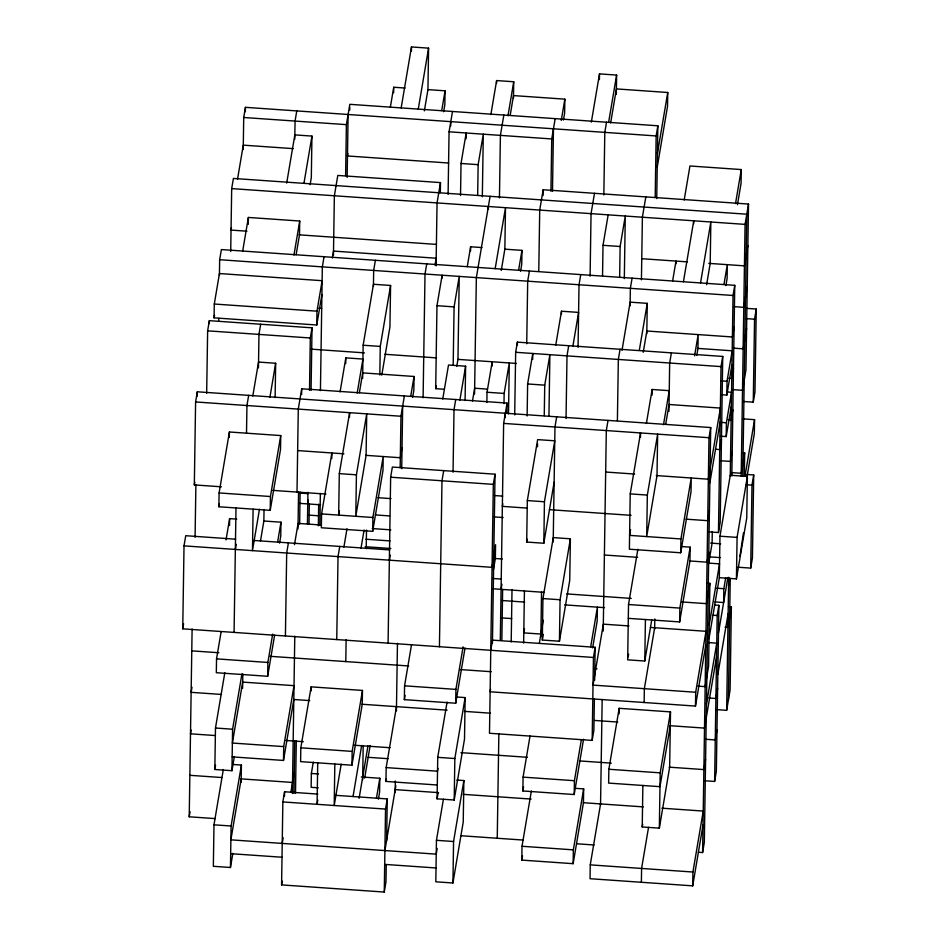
<?xml version="1.0" encoding="UTF-8"?>
<svg xmlns="http://www.w3.org/2000/svg" width="939" height="939" viewBox="0 0 939 939"><rect width="100%" height="100%" fill="white"/><g stroke="black" fill="none" stroke-linecap="round" stroke-linejoin="round"><path stroke-width="1.41" d="M490.768 650.293L492.482 640.14L595.162 647.288L593.448 657.453L182.741 628.837L184.021 545.864L185.734 535.711L235.642 539.186M215.242 818.608L189.22 816.789L192.108 629.024M221.416 486.801L194.326 484.911L195.605 401.951L197.319 391.786L710.706 427.55L704.32 842.4L702.595 852.553L698.323 852.26M195.077 537.343L195.887 484.947M197.249 396.152L197.319 391.786M206.662 393.418L207.636 330.833L209.35 320.668L312.03 327.828L311.067 390.413M209.303 323.579L209.35 320.668M214.08 317.852L214.292 304.025L219.444 273.542L322.124 280.702L316.971 311.173L316.76 325L214.08 317.852L214.55 315.081M218.717 321.232L218.752 318.368M219.421 275.456L219.656 259.716L221.381 249.563L734.756 285.327L731.821 476.003M223.329 769.534L213.986 824.818L213.341 866.298L230.454 867.495L232.86 853.316M234.351 756.517L231.945 770.696L214.831 769.499L215.477 728.018L224.82 672.735M221.099 631.947L216.533 658.873L216.322 672.711L267.662 676.28L274.622 635.175M218.881 506.767L219.092 492.94L229.398 431.987L280.738 435.567L280.526 449.394L270.221 510.347L218.881 506.767L219.362 503.938M230.712 251.546L231.687 188.61L233.4 178.445L746.787 214.209L742.749 476.214M229.316 437.515L229.398 431.987M229.527 525.535L229.632 518.621L236.757 519.126M230.454 867.495L231.1 826.003L241.405 765.05L232.849 764.463M231.945 770.696L232.59 729.216L241.933 673.932M234.081 632.416L235.994 507.964M243.224 149.512L243.717 117.492L245.431 107.339L656.138 135.944L657.863 125.791L349.824 104.323L346.397 124.641L345.611 175.593M245.361 111.706L245.431 107.339M248.272 224.374L248.377 217.449L299.717 221.029L299.494 234.856L296.137 254.704M241.147 782.222L241.405 765.05M242.591 688.287L242.814 673.979M246.511 433.172L246.945 405.519L248.659 395.366M253.107 509.149L252.462 550.641L259.457 509.29M258.46 367.888L258.964 334.413L260.69 324.248M260.502 540.852L263.859 521.004L264.035 509.56M267.662 676.28L267.873 662.453L272.674 634.107M270.221 510.347L270.432 496.52L280.738 435.567M275.127 397.584L275.655 363.252L258.542 362.067L252.791 396.082M263.859 521.004L280.972 522.201L280.761 536.028L279.552 543.118M386.246 864.725L385.976 881.885L384.262 892.05L281.583 884.902L282.862 801.929L284.576 791.765L317.84 794.089M232.156 756.869L283.496 760.449L283.707 746.611L294.024 685.658L242.685 682.09L232.379 743.042L283.707 746.611M285.421 635.985L286.688 553.024L288.414 542.859M284.517 796.061L284.576 791.765M294.776 139.183L295.057 121.072L296.771 110.908M292.358 793.525L294.787 636.173M297.006 492.071L298.285 409.099L301.712 388.781L507.072 403.089L506.907 413.277M293.919 793.408L294.729 740.824M297.992 528.927L298.567 492.095M295.492 793.432L296.29 741.035M299.635 524.15L300.128 492.13M301.63 394.497L301.712 388.781M300.82 747.808L300.609 761.635L351.949 765.215L362.254 704.262L362.477 690.435L311.138 686.855L300.82 747.808L352.16 751.388L362.477 690.435M286.688 183.093L294.846 134.899L311.948 136.085L311.314 177.577L310.116 184.666M307.44 523.95L307.933 492.282M309.506 390.389L310.304 337.981L312.03 327.828M309.013 523.809L309.318 503.774M311.067 690.998L311.138 686.855M313.286 762.151L311.361 773.49L311.149 787.316L318.274 787.821M318.344 525.793L318.685 504.137M320.434 390.601L322.335 266.876L324.049 256.711M319.87 525.406L320.363 493.374M317.722 762.832L317.089 804.312L317.805 800.063M331.784 458.502L331.866 452.962L321.561 513.926L321.349 527.753L372.677 531.321L382.995 470.369L383.206 456.542L372.9 517.495L372.677 531.321M333.451 255.22L334.366 195.758L337.805 175.44L440.473 182.589L440.321 192.612M334.836 764.017L334.202 805.509L341.197 764.158M336.749 639.565L338.028 556.592L339.754 546.439M349.554 416.963L349.613 412.679L339.308 473.632L338.674 515.112L339.39 510.863M347.137 177.424L348.111 114.488M345.74 363.593L345.822 357.865L362.935 359.062L357.184 393.077M349.742 110.051L349.789 107.187M345.787 661.584L346.127 639.752M351.949 765.215L352.16 751.388M356.421 474.817L355.787 516.309L366.093 455.356L366.726 413.864L356.421 474.817L339.308 473.632M362.642 378.417L363.147 345.235L373.464 284.271L390.577 285.468L389.931 326.948L381.786 375.154M362.654 779.84L363.182 745.601M366.222 548.669L366.503 530.066M373.429 286.465L373.675 270.444L375.389 260.291M379.826 375.037L380.26 346.421L390.577 285.468M361.28 776.964L379.814 778.255L379.602 792.093L378.405 799.171M393.641 92.773L393.723 87.245L405.132 88.043M384.262 892.05L385.542 809.078L387.255 798.925L335.2 795.298M437.304 785.004L385.964 781.424L386.175 767.597L396.481 706.644M388.089 643.145L390.647 477.2L392.361 467.047L495.041 474.195L492.447 642.992M386.622 840.405L387.255 798.925M395.166 792.469L395.342 781.025M396.422 710.929L397.455 643.321M400.167 467.751L400.953 416.247L404.392 395.929M401.716 468.678L402.678 406.094M411.411 51.246L411.482 46.95L428.583 48.147L427.949 89.628L424.358 110.884M465.04 647.945L455.697 703.229L404.357 699.649L404.568 685.822L411.517 644.706M359.367 392.737L362.724 372.889L414.064 376.469L413.853 390.295L412.655 397.373M423.102 397.749L425.015 274.024L426.729 263.871M436.072 265.854L437.046 202.906L440.473 182.589M444.253 389.262L435.696 388.664L436.975 305.691L442.128 275.221L442.081 278.132M427.949 89.628L445.063 90.813L444.851 104.652L443.654 111.729M443.408 799.206L436.447 840.311L435.813 881.803L452.927 882.989L463.232 822.036L463.866 780.555L456.741 780.051M456.589 696.984L465.145 697.583L464.512 739.063L454.206 800.016L437.093 798.831L437.727 757.339L447.081 702.055M439.429 646.725L441.987 480.78L443.701 470.627M448.103 194.385L449.065 131.8L452.504 111.483M450.72 126.002L450.79 121.636M453.185 365.107L454.089 306.889L459.241 276.406L457.962 359.379L456.788 366.304M453.044 472.258L454.018 409.662L455.732 399.509M460.533 195.488L461.026 163.468L466.178 132.986L466.096 138.808M452.927 882.989L453.56 841.508L463.866 780.555M454.206 800.016L454.84 758.536L465.145 697.583M455.697 703.229L455.908 689.39L463.091 646.865M465.087 400.542L465.615 366.21L448.502 365.025L442.75 399.04M470.568 250.924L470.627 246.781L482.036 247.579M474.559 394.051L476.355 277.604L490.099 196.333M477.669 195.23L478.139 164.665L483.292 134.183L482.329 196.767M488.339 209.397L488.374 206.486M486.872 402.432L487.036 392.244L492.189 361.761L492.118 366.128M496.567 83.43L496.614 80.566L513.727 81.763L513.469 98.349M495.041 474.195L493.327 484.36L489.489 733.265L592.169 740.413L593.882 730.26L594.375 698.792M499.442 197.965L500.405 135.38L503.844 115.051M501.262 270.432L504.853 249.164L505.487 207.683L495.182 268.636M497.247 838.245L498.855 733.817M500.299 640.292L503.633 423.407L507.072 403.089M503.985 403.617L504.149 393.429L509.302 362.959L508.515 413.899M501.86 640.316L502.635 589.375M505.288 417.609L505.346 413.242M511.203 641.959L512.013 589.551M514.701 414.885L515.664 352.289L517.377 342.136L722.737 356.433L720.178 522.377L718.464 532.53L708.476 531.838M517.33 345.047L517.377 342.136M504.853 249.164L521.967 250.361L521.755 264.188L520.558 271.277M526.72 343.768L527.695 281.172L529.408 271.019M523.633 643.051L524.432 590.654M527.131 415.977L527.624 383.957L532.777 353.487L532.683 359.308M575.102 788.302L583.659 788.901L583.448 802.728L573.142 863.68L521.802 860.101L522.014 846.274L531.368 790.99M583.553 739.251L574.198 794.535L522.87 790.967L523.082 777.128L530.03 736.023M526.697 542.049L527.331 500.569L537.648 439.616L554.761 440.802L544.444 501.766L543.81 543.247L526.697 542.049L527.178 539.221M538.775 271.195L539.714 210.066L543.153 189.748L748.512 204.056L745.953 369.989L742.514 390.307L732.397 389.603M537.531 446.764L537.577 443.912M543.059 195.57L543.153 189.748M540.852 636.971L541.545 591.852M544.256 415.719L544.737 385.154L549.89 354.672L548.951 415.813M542.319 640.046L542.953 598.554L553.271 537.601L570.384 538.798L569.738 580.279L559.433 641.231L542.319 640.046L543.282 634.377M550.935 191.356L551.745 138.949L555.184 118.631M552.496 191.38L553.458 128.796M553.2 541.967L554.972 426.975L556.686 416.822M561.44 314.084L561.487 311.22L578.6 312.405L572.849 346.432M510.159 115.438L513.516 95.59L564.855 99.158L564.644 112.997L563.435 120.075M559.433 641.231L560.067 599.751L570.384 538.798M566.041 418.454L567.003 355.869L568.717 345.705M578.06 347.348L579.023 284.752L580.748 274.599M573.142 863.68L573.353 849.854L583.659 788.901M574.198 794.535L574.422 780.708L581.37 739.603M590.091 276.23L591.054 213.646L594.493 193.317M599.411 79.615L599.505 73.888L616.618 75.085L616.313 94.44M600.561 803.913L590.255 864.866L590.044 878.704L692.712 885.853L703.029 824.9M592.169 740.413L593.448 657.453M594.657 680.188L595.162 647.288M602.545 275.878L603.014 245.314L608.167 214.831M603.836 194.96L604.798 132.364L606.524 122.211M600.549 804.641L602.169 699.485M603.225 631.067L606.312 430.555L608.026 420.402M642.863 785.474L642.229 826.966L659.342 828.151L669.648 767.198L670.505 711.891L619.165 708.311L608.859 769.264L608.636 783.091L659.976 786.671L670.293 725.718M617.393 420.578L618.343 359.437L620.057 349.285M619.658 277.064L620.127 246.499L625.28 216.029L624.318 278.613M619.083 713.84L619.165 708.311M630.092 305.797L630.362 288.332L632.088 278.167M637.874 549.233L628.52 604.516L627.675 659.835L644.788 661.021L651.736 619.916M640.468 437.234L640.539 432.938L630.222 493.891L629.376 549.209L680.716 552.778L691.022 491.825L691.233 477.998L680.928 538.951L680.716 552.778M641.431 279.81L642.393 217.214L645.832 196.897M646.795 333.768L647.264 303.356L630.151 302.158L622.005 350.353M641.372 882.273L641.595 868.446L648.544 827.341M644.142 702.513L644.354 688.686L654.671 627.721M644.788 661.021L645.422 619.54M647.335 495.088L646.701 536.568L657.007 475.615L657.652 434.135L647.335 495.088L630.222 493.891M652.053 395.202L652.136 389.485L669.249 390.671L663.497 424.698M655.199 197.084L656.138 135.944M656.737 198.563L657.863 125.791M654.647 629.177L654.8 618.989M610.643 122.927L616.407 88.912L667.746 92.492L667.523 106.318L657.218 167.271M659.342 828.151L660.187 772.844L670.505 711.891M668.932 411.423L669.671 363.017L671.397 352.864M675.939 263.847L675.986 261.089L672.629 280.925M628.308 618.343L679.648 621.923L679.859 608.096L690.165 547.144L681.608 546.545M693.686 223.658L693.733 220.794L683.428 281.747M690.165 547.144L689.954 560.97L679.648 621.923M692.712 885.853L692.923 872.026L703.241 811.073L661.878 808.186M490.557 689.238L490.135 691.785L695.482 706.081L695.693 692.254L706.011 631.301L650.387 627.428M702.595 852.553L708.992 437.703L710.706 427.55M707.02 583.131L709.872 583.33L708.593 666.303L705.154 686.62L697.923 686.116M712.278 531.556L712.102 543.2L708.581 563.975M704.508 780.732L714.626 781.436L717.185 615.503L718.898 605.338L714.626 605.045M718.464 532.53L721.011 366.597L722.737 356.433M718.898 605.338L716.34 771.283L714.626 781.436M719.321 577.685L719.967 536.204L730.272 475.251L747.385 476.437L746.751 517.929L736.434 578.882L719.321 577.685L709.015 638.637M725.718 577.614L723.84 588.694L723.629 602.521L714.955 601.922M720.401 436.177L726.187 436.588L726.399 422.761L731.551 392.279L727.209 391.974M721.035 394.697L726.821 395.096L727.032 381.269L732.185 350.799L697.477 348.381M716.668 709.638L726.657 710.33L728.699 577.285M730.26 475.979L733.042 295.48L734.756 285.327M728.371 700.165L730.249 578.577M728.511 606.84L731.364 607.04L730.096 690.012L726.657 710.33M684.191 200.007L689.942 165.98L741.282 169.56L741.071 183.387L737.467 204.655M736.434 578.882L737.08 537.39L747.385 476.437M741.188 476.19L745.073 224.374L748.512 204.056M743.442 533.012L739.955 556.24M744.31 476.249L744.674 452.962L741.822 452.762M737.878 567.203L750.707 568.107L751.986 485.134L753.712 474.97L746.575 474.477M743.289 401.469L753.266 402.162L754.545 319.19L756.259 309.037L746.282 308.344M753.712 474.97L752.432 557.942L750.707 568.107M743.148 418.864L754.557 419.663L754.346 433.489L746.916 477.435M756.259 309.037L754.979 392.009L753.266 402.162M237.532 179.173L243.283 145.146L293.203 148.632M231.475 227.555L231.053 230.09L246.957 231.194M194.326 484.911L194.76 482.376M242.614 251.476L248.377 217.449M182.741 628.837L183.598 623.754M191.99 687.254L191.133 692.336L221.498 694.449M191.133 730.014L190.488 733.817L215.078 735.53M226.029 539.89L229.632 518.621M189.22 816.789L190.077 811.707M235.349 549.444L236.217 544.362M304.036 182.87L311.948 136.085M269.904 397.279L275.655 363.252M293.954 255.056L299.717 221.029M214.831 769.499L215.559 765.25M277.615 542.049L280.972 522.201M316.76 325L321.913 294.529M241.194 778.877L230.888 839.842L436.236 854.138L437.198 848.469M347.899 153.433L347.465 155.968L448.701 163.022M332.336 258.002L333.509 251.077L436.189 258.225L435.015 265.15M294.482 544.655L298.086 523.387L320.903 524.983M307.757 503.926L308.403 500.111M340.071 391.892L345.822 357.865M390.366 107.093L393.723 87.245M283.496 760.449L293.813 699.485L309.717 700.6M401.164 107.903L411.482 46.95M282.216 843.41L283.179 837.741M290.855 792.387L294.247 772.304M281.583 884.902L282.228 881.087M343.874 547.167L346.996 528.739M418.278 109.1L428.583 48.147M360.987 548.353L364.109 529.925M441.706 110.661L445.063 90.813M402.033 447.574L400.319 457.739L365.611 455.321M410.707 396.305L414.064 376.469M389.368 560.172L390.225 555.09M353.029 796.542L361.656 745.507M359.109 798.326L367.971 745.883M364.649 778.138L370.166 745.531M435.696 388.664L436.166 385.894M490.862 114.593L496.614 80.566M376.457 798.103L379.814 778.255M467.27 266.629L470.627 246.781M385.964 781.424L386.445 778.595M404.357 699.649L405.073 695.4M459.864 400.237L465.615 366.21M507.976 115.779L513.727 81.763M384.896 850.57L395.847 785.802M472.493 400.988L474.653 388.23L487.482 389.122M518.61 270.197L521.967 250.361M437.997 768.337L437.515 771.177L386.175 767.597M437.093 798.831L438.043 793.162M561.252 120.427L564.855 99.158M493.409 557.449L495.569 544.69L495.358 558.517L493.433 569.856M493.761 557.167L492.048 567.332L184.021 545.864M502.788 503.832L502.353 506.367L526.603 508.058M501.074 589.34L501.942 584.258M591.347 122.082L599.505 73.888M555.735 345.235L561.487 311.22M608.707 121.859L616.618 75.085M524.49 628.707L523.786 632.863L540.899 634.06M543.81 543.247L554.116 482.294M539.338 643.274L543.247 620.21M522.87 790.967L523.586 786.706M521.802 860.101L522.518 855.852M657.429 153.444L667.746 92.492M639.353 350.13L647.264 303.356M590.678 646.854L597.392 607.157L597.181 620.984L592.626 647.922M643.238 352.266L646.842 331.009L732.408 336.972L734.122 326.807M646.384 423.501L652.136 389.485M630.55 529.713L629.588 535.383L680.928 538.951M665.681 424.346L669.038 404.498L720.377 408.078L708.346 479.195L656.291 475.568M628.156 656.995L628.625 654.166M700.541 282.944L710.846 221.98L710.201 263.472L706.609 284.728M694.578 355.846L698.182 334.577L697.97 348.416L696.761 355.494M735.519 203.587L741.282 169.56M723.957 284.505L727.314 264.657L727.103 278.496L725.906 285.573M642.229 826.966L642.71 824.125M747.867 245.537L744.427 265.854L708.781 263.366M709.849 482.857L720.166 421.904M726.821 395.096L731.974 364.625M709.426 510.523L707.713 520.676L686.022 519.161M721.457 439.405L719.732 449.57L715.459 449.265M733.488 368.288L731.763 378.452L728.875 378.253M747.233 287.017L743.794 307.335L733.664 306.63M726.187 436.588L731.34 406.106M708.792 552.003L707.067 562.168L689.719 560.959M732.843 409.78L731.129 419.933L728.23 419.733M746.587 328.509L743.16 348.827L733.03 348.123M709.872 583.33L706.433 603.648L681.843 601.934M732.209 451.26L730.483 461.425L720.366 460.72M695.482 706.081L705.788 645.128M709.227 624.811L719.544 563.858L708.135 563.06M744.674 452.962L741.235 473.279L731.258 472.575M706.445 704.109L716.75 643.156L708.206 642.558M718.476 633.003L727.842 577.591M744.967 476.366L754.557 419.663M716.539 656.983L704.52 728.101L669.812 725.683M728.57 585.877L729.861 578.26M717.83 674.484L728.148 613.531M705.6 759.428L703.874 769.581L669.167 767.163M717.619 688.31L715.905 698.475L708.769 697.97M731.364 607.04L727.936 627.358L725.037 627.158M716.985 729.803L715.272 739.955L705.142 739.251M243.717 117.492L346.397 124.641M449.065 131.8L551.745 138.949M461.026 163.468L478.139 164.665M231.687 188.61L745.073 224.374M603.014 245.314L620.127 246.499M299.013 234.82L436.4 244.398M641.76 258.706L687.383 261.875M219.656 259.716L733.042 295.48M745.989 318.603L754.545 319.19M436.975 305.691L454.089 306.889M318.802 308.156L321.701 308.356M214.292 304.025L316.971 311.173M207.636 330.833L310.304 337.981M515.664 352.289L721.011 366.597M363.147 345.235L380.26 346.421M310.938 349.132L364.438 352.864M384.685 354.273L436.565 357.888M457.962 359.379L516.427 363.452M721.246 380.87L727.032 381.269M527.624 383.957L544.737 385.154M487.036 392.244L504.149 393.429M722.056 422.456L726.399 422.761M195.605 401.951L400.953 416.247M503.633 423.407L708.992 437.703M297.64 450.579L343.92 453.807M605.667 472.035L634.6 474.054M746.282 484.735L751.986 485.134M390.647 477.2L493.327 484.36M494.09 495.522L502.647 496.109M527.331 500.569L544.444 501.766M272.756 490.381L325.927 494.078M377.983 497.705L391 498.621M549.421 509.654L631.067 515.335M299.353 493.057L308.027 493.668M219.092 492.94L270.432 496.52M299.072 503.316L320.586 504.818M494.301 516.919L503.128 517.53M719.967 536.204L737.08 537.39M375.307 514.924L389.568 515.922M321.561 513.926L372.9 517.495M308.379 515.077L318.509 515.781M710.67 543.094L720.659 543.798M372.243 528.563L390.777 529.854M708.745 556.804L720.319 557.613M604.399 555.008L637.651 557.332M365.87 539.221L390.119 540.911M365.142 546.709L390.812 548.505M254.187 540.477L389.662 549.914M493.668 558.4L502.342 559.01M716.61 588.19L723.84 588.694M492.811 578.483L501.367 579.081M492.517 588.741L543.857 592.321M566.675 593.906L631.231 598.413M542.953 598.554L560.067 599.751M628.52 604.516L679.859 608.096M501.708 600.491L524.666 602.087M564.597 604.869L604.528 607.65M712.901 615.209L717.185 615.503M629.001 625.937L603.331 624.153L593.014 685.106L695.693 692.254M501.708 617.897L511.696 618.59M594.07 668.603L596.969 668.803M191.767 650.856L218.869 652.746M270.209 656.314L408.688 665.962M459.875 669.53L491.25 671.714M216.533 658.873L267.873 662.453M404.568 685.822L455.908 689.39M361.773 704.227L447.105 710.166M464.453 711.375L490.487 713.194M594.61 720.448L617.745 722.056M215.477 728.018L232.59 729.216M285.937 740.472L303.297 741.681M353.909 745.202L390.061 747.726M460.92 752.655L527.448 757.292M579.504 760.919L611.324 763.137M437.727 757.339L454.84 758.536M608.859 769.264L660.187 772.844M368.088 757.304L388.053 758.689M523.082 777.128L574.422 780.708M311.361 773.49L318.497 773.994M189.854 775.309L221.674 777.527M240.466 778.83L292.534 782.457M395.213 789.617L438.595 792.633M463.173 794.347L531.145 799.077M583.213 802.704L643.344 806.894M282.862 801.929L385.542 809.078M461.096 835.733L523.281 840.065M576.781 843.785L594.141 844.994M213.986 824.818L231.1 826.003M436.447 840.311L453.56 841.508M522.014 846.274L573.353 849.854M590.255 864.866L692.923 872.026M230.665 853.668L282.005 857.237M384.685 864.396L436.025 867.965"/></g></svg>
